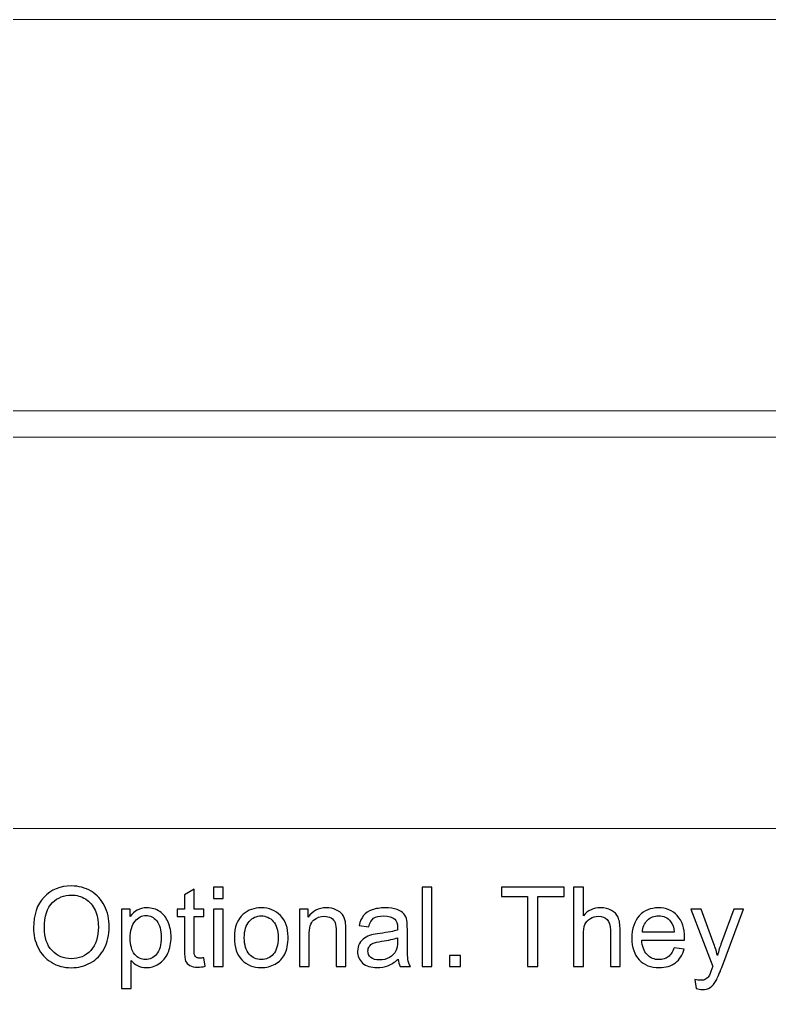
# Model space of a CAD drawing. Header units: centimetres. Extents: x -35.9 to 8.1, y -18.2 to 39.6.
# Drawn here: x -19.06 to -13.3, y -18.2 to -10.76 of the extents above; entities that cross this region are included whole.
import ezdxf

# ---------------------------------------------------------------- set-up
doc = ezdxf.new("R2010")
doc.units = ezdxf.units.CM
doc.header["$MEASUREMENT"] = 0
doc.layers.add('Layer 1', color=7, linetype='Continuous')

msp = doc.modelspace()

# ---------------------------------------------------------------- linework, layer by layer
at = {"layer": 'Layer 1', "lineweight": 20}
for points in [[(-31.50633, -10.76488), (-31.50633, -10.76488), (-29.50633, -10.76488), (-29.50633, -10.76488), (-29.50633, -10.76488), (-29.50633, -10.76488), (-29.50633, -12.26489), (-29.50633, -12.26489), (-29.50633, -12.26489), (-29.50633, -12.26489), (-29.20633, -12.26489), (-29.20633, -12.26489), (-29.20633, -12.26489), (-29.20633, -12.26489), (-29.20633, -10.76488), (-29.20633, -10.76488), (-29.20633, -10.76488), (-29.20633, -10.76488), (5.79367, -10.76488), (5.79367, -10.76488), (5.79367, -10.76488), (5.79367, -10.76488), (5.79367, -12.26489), (5.79367, -12.26489), (5.79367, -12.26489), (5.79367, -12.26489), (6.09367, -12.26489), (6.09367, -12.26489), (6.09367, -12.26489), (6.09367, -12.26489), (6.09367, -10.76488), (6.09367, -10.76488), (6.09367, -10.76488), (6.09367, -10.76488), (8.09367, -10.76488), (8.09367, -10.76488), (8.09367, -10.76488), (8.09367, -10.76488), (8.09367, -13.76488), (8.09367, -13.76488), (8.09367, -13.76488), (8.09367, -13.76488), (-11.55633, -13.76488), (-11.55633, -13.76488), (-11.55633, -13.76488), (-11.55633, -13.76488), (-11.55633, -12.26488), (-11.55633, -12.26488), (-11.55633, -12.26488), (-11.55633, -12.26488), (-11.85633, -12.26488), (-11.85633, -12.26488), (-11.85633, -12.26488), (-11.85633, -12.26488), (-11.85633, -13.76488), (-11.85633, -13.76488), (-11.85633, -13.76488), (-11.85633, -13.76488), (-31.50633, -13.76488), (-31.50633, -13.76488), (-31.50633, -13.76488), (-31.50633, -13.76488), (-31.50633, -10.76488), (-31.50633, -10.76488)], [(-31.50633, -13.96634), (-31.50633, -13.96634), (-29.50633, -13.96634), (-29.50633, -13.96634), (-29.50633, -13.96634), (-29.50633, -13.96634), (-29.50633, -15.46635), (-29.50633, -15.46635), (-29.50633, -15.46635), (-29.50633, -15.46635), (-29.20633, -15.46635), (-29.20633, -15.46635), (-29.20633, -15.46635), (-29.20633, -15.46635), (-29.20633, -13.96634), (-29.20633, -13.96634), (-29.20633, -13.96634), (-29.20633, -13.96634), (5.79367, -13.96634), (5.79367, -13.96634), (5.79367, -13.96634), (5.79367, -13.96634), (5.79367, -15.46635), (5.79367, -15.46635), (5.79367, -15.46635), (5.79367, -15.46635), (6.09367, -15.46635), (6.09367, -15.46635), (6.09367, -15.46635), (6.09367, -15.46635), (6.09367, -13.96634), (6.09367, -13.96634), (6.09367, -13.96634), (6.09367, -13.96634), (8.09367, -13.96634), (8.09367, -13.96634), (8.09367, -13.96634), (8.09367, -13.96634), (8.09367, -16.96634), (8.09367, -16.96634), (8.09367, -16.96634), (8.09367, -16.96634), (-11.55633, -16.96634), (-11.55633, -16.96634), (-11.55633, -16.96634), (-11.55633, -16.96634), (-11.55633, -15.46634), (-11.55633, -15.46634), (-11.55633, -15.46634), (-11.55633, -15.46634), (-11.85633, -15.46634), (-11.85633, -15.46634), (-11.85633, -15.46634), (-11.85633, -15.46634), (-11.85633, -16.96634), (-11.85633, -16.96634), (-11.85633, -16.96634), (-11.85633, -16.96634), (-31.50633, -16.96634), (-31.50633, -16.96634), (-31.50633, -16.96634), (-31.50633, -16.96634), (-31.50633, -13.96634), (-31.50633, -13.96634)]]:
    msp.add_open_spline(points, degree=3, knots=[0, 0, 0, 0, 0.0588235, 0.0588235, 0.0588235, 0.0588235, 0.1176471, 0.1176471, 0.1176471, 0.1176471, 0.1764706, 0.1764706, 0.1764706, 0.1764706, 0.2352941, 0.2352941, 0.2352941, 0.2352941, 0.2941176, 0.2941176, 0.2941176, 0.2941176, 0.3529412, 0.3529412, 0.3529412, 0.3529412, 0.4117647, 0.4117647, 0.4117647, 0.4117647, 0.4705882, 0.4705882, 0.4705882, 0.4705882, 0.5294118, 0.5294118, 0.5294118, 0.5294118, 0.5882353, 0.5882353, 0.5882353, 0.5882353, 0.6470588, 0.6470588, 0.6470588, 0.6470588, 0.7058824, 0.7058824, 0.7058824, 0.7058824, 0.7647059, 0.7647059, 0.7647059, 0.7647059, 0.8235294, 0.8235294, 0.8235294, 0.8235294, 0.8823529, 0.8823529, 0.8823529, 0.8823529, 1, 1, 1, 1], dxfattribs=at)
at = {"layer": 'Layer 1', "color": 105}
for points, knots in [([(-18.94676, -17.72701), (-18.94676, -17.62653), (-18.91967, -17.54779), (-18.86562, -17.49093), (-18.86562, -17.49093), (-18.81157, -17.43406), (-18.74187, -17.40569), (-18.65635, -17.40569), (-18.65635, -17.40569), (-18.60033, -17.40569), (-18.54995, -17.4191), (-18.50494, -17.44577), (-18.50494, -17.44577), (-18.46007, -17.47244), (-18.42578, -17.50969), (-18.40221, -17.55753), (-18.40221, -17.55753), (-18.37864, -17.60523), (-18.36679, -17.65941), (-18.36679, -17.71995), (-18.36679, -17.71995), (-18.36679, -17.78133), (-18.37921, -17.83637), (-18.40404, -17.88477), (-18.40404, -17.88477), (-18.42888, -17.93331), (-18.46402, -17.97), (-18.50945, -17.99484), (-18.50945, -17.99484), (-18.55503, -18.01981), (-18.60414, -18.03223), (-18.65678, -18.03223), (-18.65678, -18.03223), (-18.71393, -18.03223), (-18.76487, -18.0184), (-18.80988, -17.99088), (-18.80988, -17.99088), (-18.85476, -17.96337), (-18.8889, -17.92583), (-18.91205, -17.87814), (-18.91205, -17.87814), (-18.93519, -17.83058), (-18.94676, -17.7802), (-18.94676, -17.72701)], [0, 0, 0, 0, 0.0833333, 0.0833333, 0.0833333, 0.0833333, 0.1666667, 0.1666667, 0.1666667, 0.1666667, 0.25, 0.25, 0.25, 0.25, 0.3333333, 0.3333333, 0.3333333, 0.3333333, 0.4166667, 0.4166667, 0.4166667, 0.4166667, 0.5, 0.5, 0.5, 0.5, 0.5833333, 0.5833333, 0.5833333, 0.5833333, 0.6666667, 0.6666667, 0.6666667, 0.6666667, 0.75, 0.75, 0.75, 0.75, 0.8333333, 0.8333333, 0.8333333, 0.8333333, 1, 1, 1, 1]), ([(-17.64035, -17.95561), (-17.64035, -17.95561), (-17.63019, -18.02136), (-17.63019, -18.02136), (-17.63019, -18.02136), (-17.65107, -18.02574), (-17.66984, -18.028), (-17.68621, -18.028), (-17.68621, -18.028), (-17.71316, -18.028), (-17.73404, -18.02376), (-17.749, -18.01516), (-17.749, -18.01516), (-17.76382, -18.00655), (-17.77426, -17.9954), (-17.78033, -17.98143), (-17.78033, -17.98143), (-17.7864, -17.96746), (-17.78936, -17.93811), (-17.78936, -17.89338), (-17.78936, -17.89338), (-17.78936, -17.89338), (-17.78936, -17.64022), (-17.78936, -17.64022), (-17.78936, -17.64022), (-17.78936, -17.64022), (-17.84439, -17.64022), (-17.84439, -17.64022), (-17.84439, -17.64022), (-17.84439, -17.64022), (-17.84439, -17.58265), (-17.84439, -17.58265), (-17.84439, -17.58265), (-17.84439, -17.58265), (-17.78936, -17.58265), (-17.78936, -17.58265), (-17.78936, -17.58265), (-17.78936, -17.58265), (-17.78936, -17.47399), (-17.78936, -17.47399), (-17.78936, -17.47399), (-17.78936, -17.47399), (-17.71485, -17.42926), (-17.71485, -17.42926), (-17.71485, -17.42926), (-17.71485, -17.42926), (-17.71485, -17.58265), (-17.71485, -17.58265), (-17.71485, -17.58265), (-17.71485, -17.58265), (-17.64035, -17.58265), (-17.64035, -17.58265), (-17.64035, -17.58265), (-17.64035, -17.58265), (-17.64035, -17.64022), (-17.64035, -17.64022), (-17.64035, -17.64022), (-17.64035, -17.64022), (-17.71485, -17.64022), (-17.71485, -17.64022), (-17.71485, -17.64022), (-17.71485, -17.64022), (-17.71485, -17.89761), (-17.71485, -17.89761), (-17.71485, -17.89761), (-17.71485, -17.91892), (-17.71358, -17.93261), (-17.7109, -17.93867), (-17.7109, -17.93867), (-17.70836, -17.94474), (-17.70413, -17.94954), (-17.6982, -17.95321), (-17.6982, -17.95321), (-17.69227, -17.95674), (-17.68381, -17.95857), (-17.6728, -17.95857), (-17.6728, -17.95857), (-17.66462, -17.95857), (-17.65375, -17.95758), (-17.64035, -17.95561)], [0, 0, 0, 0, 0.047619, 0.047619, 0.047619, 0.047619, 0.0952381, 0.0952381, 0.0952381, 0.0952381, 0.1428571, 0.1428571, 0.1428571, 0.1428571, 0.1904762, 0.1904762, 0.1904762, 0.1904762, 0.2380952, 0.2380952, 0.2380952, 0.2380952, 0.2857143, 0.2857143, 0.2857143, 0.2857143, 0.3333333, 0.3333333, 0.3333333, 0.3333333, 0.3809524, 0.3809524, 0.3809524, 0.3809524, 0.4285714, 0.4285714, 0.4285714, 0.4285714, 0.4761905, 0.4761905, 0.4761905, 0.4761905, 0.5238095, 0.5238095, 0.5238095, 0.5238095, 0.5714286, 0.5714286, 0.5714286, 0.5714286, 0.6190476, 0.6190476, 0.6190476, 0.6190476, 0.6666667, 0.6666667, 0.6666667, 0.6666667, 0.7142857, 0.7142857, 0.7142857, 0.7142857, 0.7619048, 0.7619048, 0.7619048, 0.7619048, 0.8095238, 0.8095238, 0.8095238, 0.8095238, 0.8571429, 0.8571429, 0.8571429, 0.8571429, 0.9047619, 0.9047619, 0.9047619, 0.9047619, 1, 1, 1, 1]), ([(-17.56683, -17.50052), (-17.56683, -17.50052), (-17.56683, -17.41585), (-17.56683, -17.41585), (-17.56683, -17.41585), (-17.56683, -17.41585), (-17.49232, -17.41585), (-17.49232, -17.41585), (-17.49232, -17.41585), (-17.49232, -17.41585), (-17.49232, -17.50052), (-17.49232, -17.50052), (-17.49232, -17.50052), (-17.49232, -17.50052), (-17.56683, -17.50052), (-17.56683, -17.50052)], [0, 0, 0, 0, 0.2, 0.2, 0.2, 0.2, 0.4, 0.4, 0.4, 0.4, 0.6, 0.6, 0.6, 0.6, 1, 1, 1, 1]), ([(-15.96775, -18.02207), (-15.96775, -18.02207), (-15.96775, -17.41585), (-15.96775, -17.41585), (-15.96775, -17.41585), (-15.96775, -17.41585), (-15.89325, -17.41585), (-15.89325, -17.41585), (-15.89325, -17.41585), (-15.89325, -17.41585), (-15.89325, -18.02207), (-15.89325, -18.02207), (-15.89325, -18.02207), (-15.89325, -18.02207), (-15.96775, -18.02207), (-15.96775, -18.02207)], [0, 0, 0, 0, 0.2, 0.2, 0.2, 0.2, 0.4, 0.4, 0.4, 0.4, 0.6, 0.6, 0.6, 0.6, 1, 1, 1, 1]), ([(-15.15933, -18.02207), (-15.15933, -18.02207), (-15.15933, -17.48697), (-15.15933, -17.48697), (-15.15933, -17.48697), (-15.15933, -17.48697), (-15.35915, -17.48697), (-15.35915, -17.48697), (-15.35915, -17.48697), (-15.35915, -17.48697), (-15.35915, -17.41585), (-15.35915, -17.41585), (-15.35915, -17.41585), (-15.35915, -17.41585), (-14.87908, -17.41585), (-14.87908, -17.41585), (-14.87908, -17.41585), (-14.87908, -17.41585), (-14.87908, -17.48697), (-14.87908, -17.48697), (-14.87908, -17.48697), (-14.87908, -17.48697), (-15.0789, -17.48697), (-15.0789, -17.48697), (-15.0789, -17.48697), (-15.0789, -17.48697), (-15.0789, -18.02207), (-15.0789, -18.02207), (-15.0789, -18.02207), (-15.0789, -18.02207), (-15.15933, -18.02207), (-15.15933, -18.02207)], [0, 0, 0, 0, 0.1111111, 0.1111111, 0.1111111, 0.1111111, 0.2222222, 0.2222222, 0.2222222, 0.2222222, 0.3333333, 0.3333333, 0.3333333, 0.3333333, 0.4444444, 0.4444444, 0.4444444, 0.4444444, 0.5555556, 0.5555556, 0.5555556, 0.5555556, 0.6666667, 0.6666667, 0.6666667, 0.6666667, 0.7777778, 0.7777778, 0.7777778, 0.7777778, 1, 1, 1, 1]), ([(-14.80557, -18.02207), (-14.80557, -18.02207), (-14.80557, -17.41585), (-14.80557, -17.41585), (-14.80557, -17.41585), (-14.80557, -17.41585), (-14.73106, -17.41585), (-14.73106, -17.41585), (-14.73106, -17.41585), (-14.73106, -17.41585), (-14.73106, -17.63401), (-14.73106, -17.63401), (-14.73106, -17.63401), (-14.69649, -17.59351), (-14.65289, -17.57333), (-14.60011, -17.57333), (-14.60011, -17.57333), (-14.5678, -17.57333), (-14.53972, -17.57968), (-14.51573, -17.59253), (-14.51573, -17.59253), (-14.49188, -17.60537), (-14.4748, -17.62301), (-14.4645, -17.64558), (-14.4645, -17.64558), (-14.4542, -17.66816), (-14.44912, -17.70104), (-14.44912, -17.74394), (-14.44912, -17.74394), (-14.44912, -17.74394), (-14.44912, -18.02207), (-14.44912, -18.02207), (-14.44912, -18.02207), (-14.44912, -18.02207), (-14.52363, -18.02207), (-14.52363, -18.02207), (-14.52363, -18.02207), (-14.52363, -18.02207), (-14.52363, -17.74422), (-14.52363, -17.74422), (-14.52363, -17.74422), (-14.52363, -17.70711), (-14.53167, -17.68002), (-14.54762, -17.66308), (-14.54762, -17.66308), (-14.5637, -17.64615), (-14.58628, -17.63768), (-14.61563, -17.63768), (-14.61563, -17.63768), (-14.63751, -17.63768), (-14.65811, -17.64333), (-14.67744, -17.65476), (-14.67744, -17.65476), (-14.69677, -17.66619), (-14.71046, -17.68171), (-14.71879, -17.70132), (-14.71879, -17.70132), (-14.72697, -17.7208), (-14.73106, -17.74775), (-14.73106, -17.78218), (-14.73106, -17.78218), (-14.73106, -17.78218), (-14.73106, -18.02207), (-14.73106, -18.02207), (-14.73106, -18.02207), (-14.73106, -18.02207), (-14.80557, -18.02207), (-14.80557, -18.02207)], [0, 0, 0, 0, 0.0555556, 0.0555556, 0.0555556, 0.0555556, 0.1111111, 0.1111111, 0.1111111, 0.1111111, 0.1666667, 0.1666667, 0.1666667, 0.1666667, 0.2222222, 0.2222222, 0.2222222, 0.2222222, 0.2777778, 0.2777778, 0.2777778, 0.2777778, 0.3333333, 0.3333333, 0.3333333, 0.3333333, 0.3888889, 0.3888889, 0.3888889, 0.3888889, 0.4444444, 0.4444444, 0.4444444, 0.4444444, 0.5, 0.5, 0.5, 0.5, 0.5555556, 0.5555556, 0.5555556, 0.5555556, 0.6111111, 0.6111111, 0.6111111, 0.6111111, 0.6666667, 0.6666667, 0.6666667, 0.6666667, 0.7222222, 0.7222222, 0.7222222, 0.7222222, 0.7777778, 0.7777778, 0.7777778, 0.7777778, 0.8333333, 0.8333333, 0.8333333, 0.8333333, 0.8888889, 0.8888889, 0.8888889, 0.8888889, 1, 1, 1, 1]), ([(-18.86379, -17.72842), (-18.86379, -17.80137), (-18.84417, -17.8588), (-18.80494, -17.90071), (-18.80494, -17.90071), (-18.76571, -17.94262), (-18.71647, -17.96365), (-18.6572, -17.96365), (-18.6572, -17.96365), (-18.5968, -17.96365), (-18.54727, -17.94248), (-18.50818, -17.90015), (-18.50818, -17.90015), (-18.46924, -17.85782), (-18.44976, -17.7977), (-18.44976, -17.71981), (-18.44976, -17.71981), (-18.44976, -17.67056), (-18.45809, -17.62752), (-18.47474, -17.59083), (-18.47474, -17.59083), (-18.49139, -17.55414), (-18.5158, -17.52564), (-18.54784, -17.50546), (-18.54784, -17.50546), (-18.58001, -17.48528), (-18.61599, -17.47512), (-18.65593, -17.47512), (-18.65593, -17.47512), (-18.71266, -17.47512), (-18.76148, -17.49459), (-18.8024, -17.53354), (-18.8024, -17.53354), (-18.84332, -17.57249), (-18.86379, -17.6374), (-18.86379, -17.72842)], [0, 0, 0, 0, 0.1, 0.1, 0.1, 0.1, 0.2, 0.2, 0.2, 0.2, 0.3, 0.3, 0.3, 0.3, 0.4, 0.4, 0.4, 0.4, 0.5, 0.5, 0.5, 0.5, 0.6, 0.6, 0.6, 0.6, 0.7, 0.7, 0.7, 0.7, 0.8, 0.8, 0.8, 0.8, 1, 1, 1, 1]), ([(-18.27295, -18.19056), (-18.27295, -18.19056), (-18.27295, -17.58265), (-18.27295, -17.58265), (-18.27295, -17.58265), (-18.27295, -17.58265), (-18.20522, -17.58265), (-18.20522, -17.58265), (-18.20522, -17.58265), (-18.20522, -17.58265), (-18.20522, -17.64036), (-18.20522, -17.64036), (-18.20522, -17.64036), (-18.18927, -17.61807), (-18.17121, -17.60128), (-18.15103, -17.59013), (-18.15103, -17.59013), (-18.13099, -17.57898), (-18.10658, -17.57333), (-18.07793, -17.57333), (-18.07793, -17.57333), (-18.0404, -17.57333), (-18.00738, -17.58293), (-17.97873, -17.60226), (-17.97873, -17.60226), (-17.95009, -17.62145), (-17.9285, -17.64869), (-17.91382, -17.68368), (-17.91382, -17.68368), (-17.89929, -17.71882), (-17.89195, -17.7572), (-17.89195, -17.79911), (-17.89195, -17.79911), (-17.89195, -17.84385), (-17.89999, -17.8842), (-17.91608, -17.92019), (-17.91608, -17.92019), (-17.93217, -17.95603), (-17.95559, -17.98355), (-17.98635, -18.00274), (-17.98635, -18.00274), (-18.01697, -18.02179), (-18.04929, -18.03138), (-18.08315, -18.03138), (-18.08315, -18.03138), (-18.10799, -18.03138), (-18.13029, -18.02616), (-18.1499, -18.01572), (-18.1499, -18.01572), (-18.16966, -18.00528), (-18.18574, -17.99215), (-18.19844, -17.97621), (-18.19844, -17.97621), (-18.19844, -17.97621), (-18.19844, -18.19056), (-18.19844, -18.19056), (-18.19844, -18.19056), (-18.19844, -18.19056), (-18.27295, -18.19056), (-18.27295, -18.19056)], [0, 0, 0, 0, 0.0625, 0.0625, 0.0625, 0.0625, 0.125, 0.125, 0.125, 0.125, 0.1875, 0.1875, 0.1875, 0.1875, 0.25, 0.25, 0.25, 0.25, 0.3125, 0.3125, 0.3125, 0.3125, 0.375, 0.375, 0.375, 0.375, 0.4375, 0.4375, 0.4375, 0.4375, 0.5, 0.5, 0.5, 0.5, 0.5625, 0.5625, 0.5625, 0.5625, 0.625, 0.625, 0.625, 0.625, 0.6875, 0.6875, 0.6875, 0.6875, 0.75, 0.75, 0.75, 0.75, 0.8125, 0.8125, 0.8125, 0.8125, 0.875, 0.875, 0.875, 0.875, 1, 1, 1, 1]), ([(-17.56683, -18.02207), (-17.56683, -18.02207), (-17.56683, -17.58265), (-17.56683, -17.58265), (-17.56683, -17.58265), (-17.56683, -17.58265), (-17.49232, -17.58265), (-17.49232, -17.58265), (-17.49232, -17.58265), (-17.49232, -17.58265), (-17.49232, -18.02207), (-17.49232, -18.02207), (-17.49232, -18.02207), (-17.49232, -18.02207), (-17.56683, -18.02207), (-17.56683, -18.02207)], [0, 0, 0, 0, 0.2, 0.2, 0.2, 0.2, 0.4, 0.4, 0.4, 0.4, 0.6, 0.6, 0.6, 0.6, 1, 1, 1, 1]), ([(-17.40667, -17.80236), (-17.40667, -17.72122), (-17.38409, -17.66111), (-17.3388, -17.62202), (-17.3388, -17.62202), (-17.30112, -17.58956), (-17.25497, -17.57333), (-17.20065, -17.57333), (-17.20065, -17.57333), (-17.14039, -17.57333), (-17.091, -17.59309), (-17.05262, -17.6326), (-17.05262, -17.6326), (-17.01438, -17.67197), (-16.99519, -17.72658), (-16.99519, -17.79615), (-16.99519, -17.79615), (-16.99519, -17.85259), (-17.00365, -17.8969), (-17.02059, -17.92922), (-17.02059, -17.92922), (-17.03752, -17.96153), (-17.06222, -17.98665), (-17.09467, -18.00457), (-17.09467, -18.00457), (-17.12699, -18.02249), (-17.16241, -18.03138), (-17.20065, -18.03138), (-17.20065, -18.03138), (-17.26217, -18.03138), (-17.31184, -18.01177), (-17.3498, -17.9724), (-17.3498, -17.9724), (-17.38776, -17.93303), (-17.40667, -17.8763), (-17.40667, -17.80236)], [0, 0, 0, 0, 0.1, 0.1, 0.1, 0.1, 0.2, 0.2, 0.2, 0.2, 0.3, 0.3, 0.3, 0.3, 0.4, 0.4, 0.4, 0.4, 0.5, 0.5, 0.5, 0.5, 0.6, 0.6, 0.6, 0.6, 0.7, 0.7, 0.7, 0.7, 0.8, 0.8, 0.8, 0.8, 1, 1, 1, 1]), ([(-16.90784, -18.02207), (-16.90784, -18.02207), (-16.90784, -17.58265), (-16.90784, -17.58265), (-16.90784, -17.58265), (-16.90784, -17.58265), (-16.84095, -17.58265), (-16.84095, -17.58265), (-16.84095, -17.58265), (-16.84095, -17.58265), (-16.84095, -17.64502), (-16.84095, -17.64502), (-16.84095, -17.64502), (-16.80878, -17.59718), (-16.76221, -17.57333), (-16.70139, -17.57333), (-16.70139, -17.57333), (-16.67486, -17.57333), (-16.65059, -17.57813), (-16.62844, -17.58759), (-16.62844, -17.58759), (-16.60628, -17.59704), (-16.58963, -17.6096), (-16.57863, -17.62498), (-16.57863, -17.62498), (-16.56762, -17.64036), (-16.55986, -17.65871), (-16.55548, -17.67987), (-16.55548, -17.67987), (-16.5528, -17.6937), (-16.55139, -17.71783), (-16.55139, -17.75226), (-16.55139, -17.75226), (-16.55139, -17.75226), (-16.55139, -18.02207), (-16.55139, -18.02207), (-16.55139, -18.02207), (-16.55139, -18.02207), (-16.6259, -18.02207), (-16.6259, -18.02207), (-16.6259, -18.02207), (-16.6259, -18.02207), (-16.6259, -17.75509), (-16.6259, -17.75509), (-16.6259, -17.75509), (-16.6259, -17.72475), (-16.62872, -17.70203), (-16.63451, -17.68707), (-16.63451, -17.68707), (-16.64029, -17.67211), (-16.65059, -17.66012), (-16.66527, -17.65109), (-16.66527, -17.65109), (-16.67994, -17.6422), (-16.6973, -17.63768), (-16.71706, -17.63768), (-16.71706, -17.63768), (-16.74867, -17.63768), (-16.7759, -17.6477), (-16.7989, -17.66788), (-16.7989, -17.66788), (-16.8219, -17.68792), (-16.83333, -17.72616), (-16.83333, -17.78232), (-16.83333, -17.78232), (-16.83333, -17.78232), (-16.83333, -18.02207), (-16.83333, -18.02207), (-16.83333, -18.02207), (-16.83333, -18.02207), (-16.90784, -18.02207), (-16.90784, -18.02207)], [0, 0, 0, 0, 0.0526316, 0.0526316, 0.0526316, 0.0526316, 0.1052632, 0.1052632, 0.1052632, 0.1052632, 0.1578947, 0.1578947, 0.1578947, 0.1578947, 0.2105263, 0.2105263, 0.2105263, 0.2105263, 0.2631579, 0.2631579, 0.2631579, 0.2631579, 0.3157895, 0.3157895, 0.3157895, 0.3157895, 0.3684211, 0.3684211, 0.3684211, 0.3684211, 0.4210526, 0.4210526, 0.4210526, 0.4210526, 0.4736842, 0.4736842, 0.4736842, 0.4736842, 0.5263158, 0.5263158, 0.5263158, 0.5263158, 0.5789474, 0.5789474, 0.5789474, 0.5789474, 0.6315789, 0.6315789, 0.6315789, 0.6315789, 0.6842105, 0.6842105, 0.6842105, 0.6842105, 0.7368421, 0.7368421, 0.7368421, 0.7368421, 0.7894737, 0.7894737, 0.7894737, 0.7894737, 0.8421053, 0.8421053, 0.8421053, 0.8421053, 0.8947368, 0.8947368, 0.8947368, 0.8947368, 1, 1, 1, 1]), ([(-16.14993, -17.96704), (-16.17759, -17.9906), (-16.20426, -18.00711), (-16.2298, -18.01685), (-16.2298, -18.01685), (-16.25534, -18.02659), (-16.28271, -18.03138), (-16.31207, -18.03138), (-16.31207, -18.03138), (-16.36033, -18.03138), (-16.39744, -18.01967), (-16.4234, -17.99611), (-16.4234, -17.99611), (-16.44937, -17.97268), (-16.46235, -17.94262), (-16.46235, -17.90608), (-16.46235, -17.90608), (-16.46235, -17.88463), (-16.45741, -17.86501), (-16.44767, -17.84723), (-16.44767, -17.84723), (-16.4378, -17.82945), (-16.42496, -17.81534), (-16.40915, -17.80462), (-16.40915, -17.80462), (-16.39321, -17.79389), (-16.37543, -17.78571), (-16.35553, -17.7802), (-16.35553, -17.7802), (-16.34085, -17.77639), (-16.3187, -17.77273), (-16.28921, -17.76906), (-16.28921, -17.76906), (-16.22909, -17.762), (-16.18464, -17.75339), (-16.15628, -17.74352), (-16.15628, -17.74352), (-16.156, -17.73336), (-16.15586, -17.72686), (-16.15586, -17.72418), (-16.15586, -17.72418), (-16.15586, -17.69399), (-16.16291, -17.67268), (-16.17702, -17.66026), (-16.17702, -17.66026), (-16.19607, -17.64347), (-16.22444, -17.63514), (-16.26197, -17.63514), (-16.26197, -17.63514), (-16.29711, -17.63514), (-16.32307, -17.64135), (-16.33972, -17.65363), (-16.33972, -17.65363), (-16.35652, -17.6659), (-16.36879, -17.68764), (-16.37684, -17.71896), (-16.37684, -17.71896), (-16.37684, -17.71896), (-16.44965, -17.7088), (-16.44965, -17.7088), (-16.44965, -17.7088), (-16.44302, -17.67762), (-16.43215, -17.65236), (-16.41691, -17.63317), (-16.41691, -17.63317), (-16.40167, -17.61398), (-16.37966, -17.5993), (-16.35087, -17.58886), (-16.35087, -17.58886), (-16.32223, -17.57856), (-16.28878, -17.57333), (-16.25096, -17.57333), (-16.25096, -17.57333), (-16.21343, -17.57333), (-16.18281, -17.57771), (-16.15924, -17.5866), (-16.15924, -17.5866), (-16.13582, -17.59549), (-16.11846, -17.6065), (-16.10745, -17.6199), (-16.10745, -17.6199), (-16.09645, -17.63331), (-16.08869, -17.65024), (-16.08417, -17.6707), (-16.08417, -17.6707), (-16.08177, -17.6834), (-16.0805, -17.70626), (-16.0805, -17.73914), (-16.0805, -17.73914), (-16.0805, -17.73914), (-16.0805, -17.83792), (-16.0805, -17.83792), (-16.0805, -17.83792), (-16.0805, -17.90692), (-16.07895, -17.95053), (-16.07585, -17.96901), (-16.07585, -17.96901), (-16.07288, -17.9875), (-16.06667, -18.00514), (-16.05764, -18.02207), (-16.05764, -18.02207), (-16.05764, -18.02207), (-16.13554, -18.02207), (-16.13554, -18.02207), (-16.13554, -18.02207), (-16.14301, -18.00641), (-16.14781, -17.98806), (-16.14993, -17.96704)], [0, 0, 0, 0, 0.0357143, 0.0357143, 0.0357143, 0.0357143, 0.0714286, 0.0714286, 0.0714286, 0.0714286, 0.1071429, 0.1071429, 0.1071429, 0.1071429, 0.1428571, 0.1428571, 0.1428571, 0.1428571, 0.1785714, 0.1785714, 0.1785714, 0.1785714, 0.2142857, 0.2142857, 0.2142857, 0.2142857, 0.25, 0.25, 0.25, 0.25, 0.2857143, 0.2857143, 0.2857143, 0.2857143, 0.3214286, 0.3214286, 0.3214286, 0.3214286, 0.3571429, 0.3571429, 0.3571429, 0.3571429, 0.3928571, 0.3928571, 0.3928571, 0.3928571, 0.4285714, 0.4285714, 0.4285714, 0.4285714, 0.4642857, 0.4642857, 0.4642857, 0.4642857, 0.5, 0.5, 0.5, 0.5, 0.5357143, 0.5357143, 0.5357143, 0.5357143, 0.5714286, 0.5714286, 0.5714286, 0.5714286, 0.6071429, 0.6071429, 0.6071429, 0.6071429, 0.6428571, 0.6428571, 0.6428571, 0.6428571, 0.6785714, 0.6785714, 0.6785714, 0.6785714, 0.7142857, 0.7142857, 0.7142857, 0.7142857, 0.75, 0.75, 0.75, 0.75, 0.7857143, 0.7857143, 0.7857143, 0.7857143, 0.8214286, 0.8214286, 0.8214286, 0.8214286, 0.8571429, 0.8571429, 0.8571429, 0.8571429, 0.8928571, 0.8928571, 0.8928571, 0.8928571, 0.9285714, 0.9285714, 0.9285714, 0.9285714, 1, 1, 1, 1]), ([(-14.03496, -17.87983), (-14.03496, -17.87983), (-13.95791, -17.88999), (-13.95791, -17.88999), (-13.95791, -17.88999), (-13.96991, -17.93472), (-13.99234, -17.96958), (-14.02508, -17.99427), (-14.02508, -17.99427), (-14.05782, -18.01897), (-14.09959, -18.03138), (-14.15053, -18.03138), (-14.15053, -18.03138), (-14.21459, -18.03138), (-14.26539, -18.01163), (-14.30293, -17.97212), (-14.30293, -17.97212), (-14.34047, -17.93275), (-14.35923, -17.87729), (-14.35923, -17.80603), (-14.35923, -17.80603), (-14.35923, -17.73237), (-14.34032, -17.67508), (-14.30237, -17.63444), (-14.30237, -17.63444), (-14.26441, -17.59365), (-14.21516, -17.57333), (-14.15462, -17.57333), (-14.15462, -17.57333), (-14.09606, -17.57333), (-14.04822, -17.59323), (-14.01111, -17.63317), (-14.01111, -17.63317), (-13.974, -17.6731), (-13.95537, -17.72926), (-13.95537, -17.80165), (-13.95537, -17.80165), (-13.95537, -17.80603), (-13.95551, -17.81266), (-13.95579, -17.82141), (-13.95579, -17.82141), (-13.95579, -17.82141), (-14.28303, -17.82141), (-14.28303, -17.82141), (-14.28303, -17.82141), (-14.28021, -17.86953), (-14.26666, -17.9065), (-14.24211, -17.93204), (-14.24211, -17.93204), (-14.2177, -17.95758), (-14.18708, -17.97042), (-14.15053, -17.97042), (-14.15053, -17.97042), (-14.12329, -17.97042), (-14.10001, -17.96323), (-14.08082, -17.94883), (-14.08082, -17.94883), (-14.06149, -17.93444), (-14.04625, -17.91144), (-14.03496, -17.87983)], [0, 0, 0, 0, 0.0625, 0.0625, 0.0625, 0.0625, 0.125, 0.125, 0.125, 0.125, 0.1875, 0.1875, 0.1875, 0.1875, 0.25, 0.25, 0.25, 0.25, 0.3125, 0.3125, 0.3125, 0.3125, 0.375, 0.375, 0.375, 0.375, 0.4375, 0.4375, 0.4375, 0.4375, 0.5, 0.5, 0.5, 0.5, 0.5625, 0.5625, 0.5625, 0.5625, 0.625, 0.625, 0.625, 0.625, 0.6875, 0.6875, 0.6875, 0.6875, 0.75, 0.75, 0.75, 0.75, 0.8125, 0.8125, 0.8125, 0.8125, 0.875, 0.875, 0.875, 0.875, 1, 1, 1, 1]), ([(-13.86718, -18.19098), (-13.86718, -18.19098), (-13.87564, -18.12212), (-13.87564, -18.12212), (-13.87564, -18.12212), (-13.85927, -18.12649), (-13.84516, -18.12875), (-13.83303, -18.12875), (-13.83303, -18.12875), (-13.81638, -18.12875), (-13.80311, -18.12593), (-13.79323, -18.12042), (-13.79323, -18.12042), (-13.78322, -18.11492), (-13.77503, -18.10716), (-13.76868, -18.09728), (-13.76868, -18.09728), (-13.76402, -18.0898), (-13.7564, -18.07132), (-13.74596, -18.04168), (-13.74596, -18.04168), (-13.74455, -18.03759), (-13.74243, -18.03152), (-13.73933, -18.02348), (-13.73933, -18.02348), (-13.73933, -18.02348), (-13.90612, -17.58265), (-13.90612, -17.58265), (-13.90612, -17.58265), (-13.90612, -17.58265), (-13.82654, -17.58265), (-13.82654, -17.58265), (-13.82654, -17.58265), (-13.82654, -17.58265), (-13.73481, -17.83637), (-13.73481, -17.83637), (-13.73481, -17.83637), (-13.72282, -17.8684), (-13.71224, -17.90227), (-13.70278, -17.93783), (-13.70278, -17.93783), (-13.69417, -17.90438), (-13.68401, -17.87136), (-13.67216, -17.83891), (-13.67216, -17.83891), (-13.67216, -17.83891), (-13.57846, -17.58265), (-13.57846, -17.58265), (-13.57846, -17.58265), (-13.57846, -17.58265), (-13.5041, -17.58265), (-13.5041, -17.58265), (-13.5041, -17.58265), (-13.5041, -17.58265), (-13.67018, -18.02969), (-13.67018, -18.02969), (-13.67018, -18.02969), (-13.68811, -18.07781), (-13.70208, -18.11083), (-13.71209, -18.12903), (-13.71209, -18.12903), (-13.72536, -18.15344), (-13.7406, -18.17137), (-13.75767, -18.1828), (-13.75767, -18.1828), (-13.77489, -18.19423), (-13.79535, -18.19987), (-13.81906, -18.19987), (-13.81906, -18.19987), (-13.83345, -18.19987), (-13.84954, -18.19691), (-13.86718, -18.19098)], [0, 0, 0, 0, 0.0526316, 0.0526316, 0.0526316, 0.0526316, 0.1052632, 0.1052632, 0.1052632, 0.1052632, 0.1578947, 0.1578947, 0.1578947, 0.1578947, 0.2105263, 0.2105263, 0.2105263, 0.2105263, 0.2631579, 0.2631579, 0.2631579, 0.2631579, 0.3157895, 0.3157895, 0.3157895, 0.3157895, 0.3684211, 0.3684211, 0.3684211, 0.3684211, 0.4210526, 0.4210526, 0.4210526, 0.4210526, 0.4736842, 0.4736842, 0.4736842, 0.4736842, 0.5263158, 0.5263158, 0.5263158, 0.5263158, 0.5789474, 0.5789474, 0.5789474, 0.5789474, 0.6315789, 0.6315789, 0.6315789, 0.6315789, 0.6842105, 0.6842105, 0.6842105, 0.6842105, 0.7368421, 0.7368421, 0.7368421, 0.7368421, 0.7894737, 0.7894737, 0.7894737, 0.7894737, 0.8421053, 0.8421053, 0.8421053, 0.8421053, 0.8947368, 0.8947368, 0.8947368, 0.8947368, 1, 1, 1, 1]), ([(-18.20522, -17.80504), (-18.20522, -17.86134), (-18.19379, -17.90297), (-18.17107, -17.92992), (-18.17107, -17.92992), (-18.14821, -17.95688), (-18.12055, -17.97042), (-18.08809, -17.97042), (-18.08809, -17.97042), (-18.05507, -17.97042), (-18.02685, -17.95645), (-18.00343, -17.92851), (-18.00343, -17.92851), (-17.97986, -17.90057), (-17.96815, -17.85739), (-17.96815, -17.79883), (-17.96815, -17.79883), (-17.96815, -17.74295), (-17.97958, -17.70118), (-18.00258, -17.67338), (-18.00258, -17.67338), (-18.02558, -17.64558), (-18.05296, -17.63176), (-18.08485, -17.63176), (-18.08485, -17.63176), (-18.11646, -17.63176), (-18.1444, -17.64657), (-18.16867, -17.67606), (-18.16867, -17.67606), (-18.19308, -17.7057), (-18.20522, -17.7486), (-18.20522, -17.80504)], [0, 0, 0, 0, 0.1111111, 0.1111111, 0.1111111, 0.1111111, 0.2222222, 0.2222222, 0.2222222, 0.2222222, 0.3333333, 0.3333333, 0.3333333, 0.3333333, 0.4444444, 0.4444444, 0.4444444, 0.4444444, 0.5555556, 0.5555556, 0.5555556, 0.5555556, 0.6666667, 0.6666667, 0.6666667, 0.6666667, 0.7777778, 0.7777778, 0.7777778, 0.7777778, 1, 1, 1, 1]), ([(-17.33047, -17.8025), (-17.33047, -17.85866), (-17.31819, -17.90071), (-17.29364, -17.92851), (-17.29364, -17.92851), (-17.26894, -17.95645), (-17.23804, -17.97042), (-17.20065, -17.97042), (-17.20065, -17.97042), (-17.16368, -17.97042), (-17.13291, -17.95645), (-17.10822, -17.92837), (-17.10822, -17.92837), (-17.08367, -17.90029), (-17.07139, -17.85753), (-17.07139, -17.8001), (-17.07139, -17.8001), (-17.07139, -17.74591), (-17.08381, -17.70485), (-17.1085, -17.67705), (-17.1085, -17.67705), (-17.1332, -17.64911), (-17.16396, -17.63514), (-17.20065, -17.63514), (-17.20065, -17.63514), (-17.23804, -17.63514), (-17.26894, -17.64897), (-17.29364, -17.67677), (-17.29364, -17.67677), (-17.31819, -17.70457), (-17.33047, -17.74648), (-17.33047, -17.8025)], [0, 0, 0, 0, 0.1111111, 0.1111111, 0.1111111, 0.1111111, 0.2222222, 0.2222222, 0.2222222, 0.2222222, 0.3333333, 0.3333333, 0.3333333, 0.3333333, 0.4444444, 0.4444444, 0.4444444, 0.4444444, 0.5555556, 0.5555556, 0.5555556, 0.5555556, 0.6666667, 0.6666667, 0.6666667, 0.6666667, 0.7777778, 0.7777778, 0.7777778, 0.7777778, 1, 1, 1, 1]), ([(-14.2788, -17.76045), (-14.2788, -17.76045), (-14.03411, -17.76045), (-14.03411, -17.76045), (-14.03411, -17.76045), (-14.03736, -17.72348), (-14.04681, -17.69582), (-14.06219, -17.67733), (-14.06219, -17.67733), (-14.08576, -17.64869), (-14.11652, -17.6343), (-14.1542, -17.6343), (-14.1542, -17.6343), (-14.18835, -17.6343), (-14.21699, -17.64573), (-14.24028, -17.66859), (-14.24028, -17.66859), (-14.26342, -17.69145), (-14.27626, -17.72207), (-14.2788, -17.76045)], [0, 0, 0, 0, 0.1666667, 0.1666667, 0.1666667, 0.1666667, 0.3333333, 0.3333333, 0.3333333, 0.3333333, 0.5, 0.5, 0.5, 0.5, 0.6666667, 0.6666667, 0.6666667, 0.6666667, 1, 1, 1, 1]), ([(-16.15586, -17.80194), (-16.18295, -17.81294), (-16.22359, -17.82226), (-16.27778, -17.82988), (-16.27778, -17.82988), (-16.30854, -17.83425), (-16.33027, -17.83919), (-16.34297, -17.84469), (-16.34297, -17.84469), (-16.35567, -17.8502), (-16.36541, -17.85824), (-16.37232, -17.86868), (-16.37232, -17.86868), (-16.37924, -17.87926), (-16.38276, -17.89098), (-16.38276, -17.90396), (-16.38276, -17.90396), (-16.38276, -17.92357), (-16.37528, -17.94008), (-16.36019, -17.95321), (-16.36019, -17.95321), (-16.34509, -17.96633), (-16.32307, -17.97296), (-16.29414, -17.97296), (-16.29414, -17.97296), (-16.2655, -17.97296), (-16.23996, -17.96675), (-16.21752, -17.9542), (-16.21752, -17.9542), (-16.19523, -17.94178), (-16.17872, -17.9247), (-16.16827, -17.90311), (-16.16827, -17.90311), (-16.16023, -17.88632), (-16.15628, -17.86163), (-16.15628, -17.82903), (-16.15628, -17.82903), (-16.15628, -17.82903), (-16.15586, -17.80194), (-16.15586, -17.80194)], [0, 0, 0, 0, 0.0909091, 0.0909091, 0.0909091, 0.0909091, 0.1818182, 0.1818182, 0.1818182, 0.1818182, 0.2727273, 0.2727273, 0.2727273, 0.2727273, 0.3636364, 0.3636364, 0.3636364, 0.3636364, 0.4545455, 0.4545455, 0.4545455, 0.4545455, 0.5454545, 0.5454545, 0.5454545, 0.5454545, 0.6363636, 0.6363636, 0.6363636, 0.6363636, 0.7272727, 0.7272727, 0.7272727, 0.7272727, 0.8181818, 0.8181818, 0.8181818, 0.8181818, 1, 1, 1, 1]), ([(-15.75679, -18.02207), (-15.75679, -18.02207), (-15.75679, -17.9374), (-15.75679, -17.9374), (-15.75679, -17.9374), (-15.75679, -17.9374), (-15.67213, -17.9374), (-15.67213, -17.9374), (-15.67213, -17.9374), (-15.67213, -17.9374), (-15.67213, -18.02207), (-15.67213, -18.02207), (-15.67213, -18.02207), (-15.67213, -18.02207), (-15.75679, -18.02207), (-15.75679, -18.02207)], [0, 0, 0, 0, 0.2, 0.2, 0.2, 0.2, 0.4, 0.4, 0.4, 0.4, 0.6, 0.6, 0.6, 0.6, 1, 1, 1, 1])]:
    msp.add_open_spline(points, degree=3, knots=knots, dxfattribs=at)

doc.saveas('drawing.dxf')
